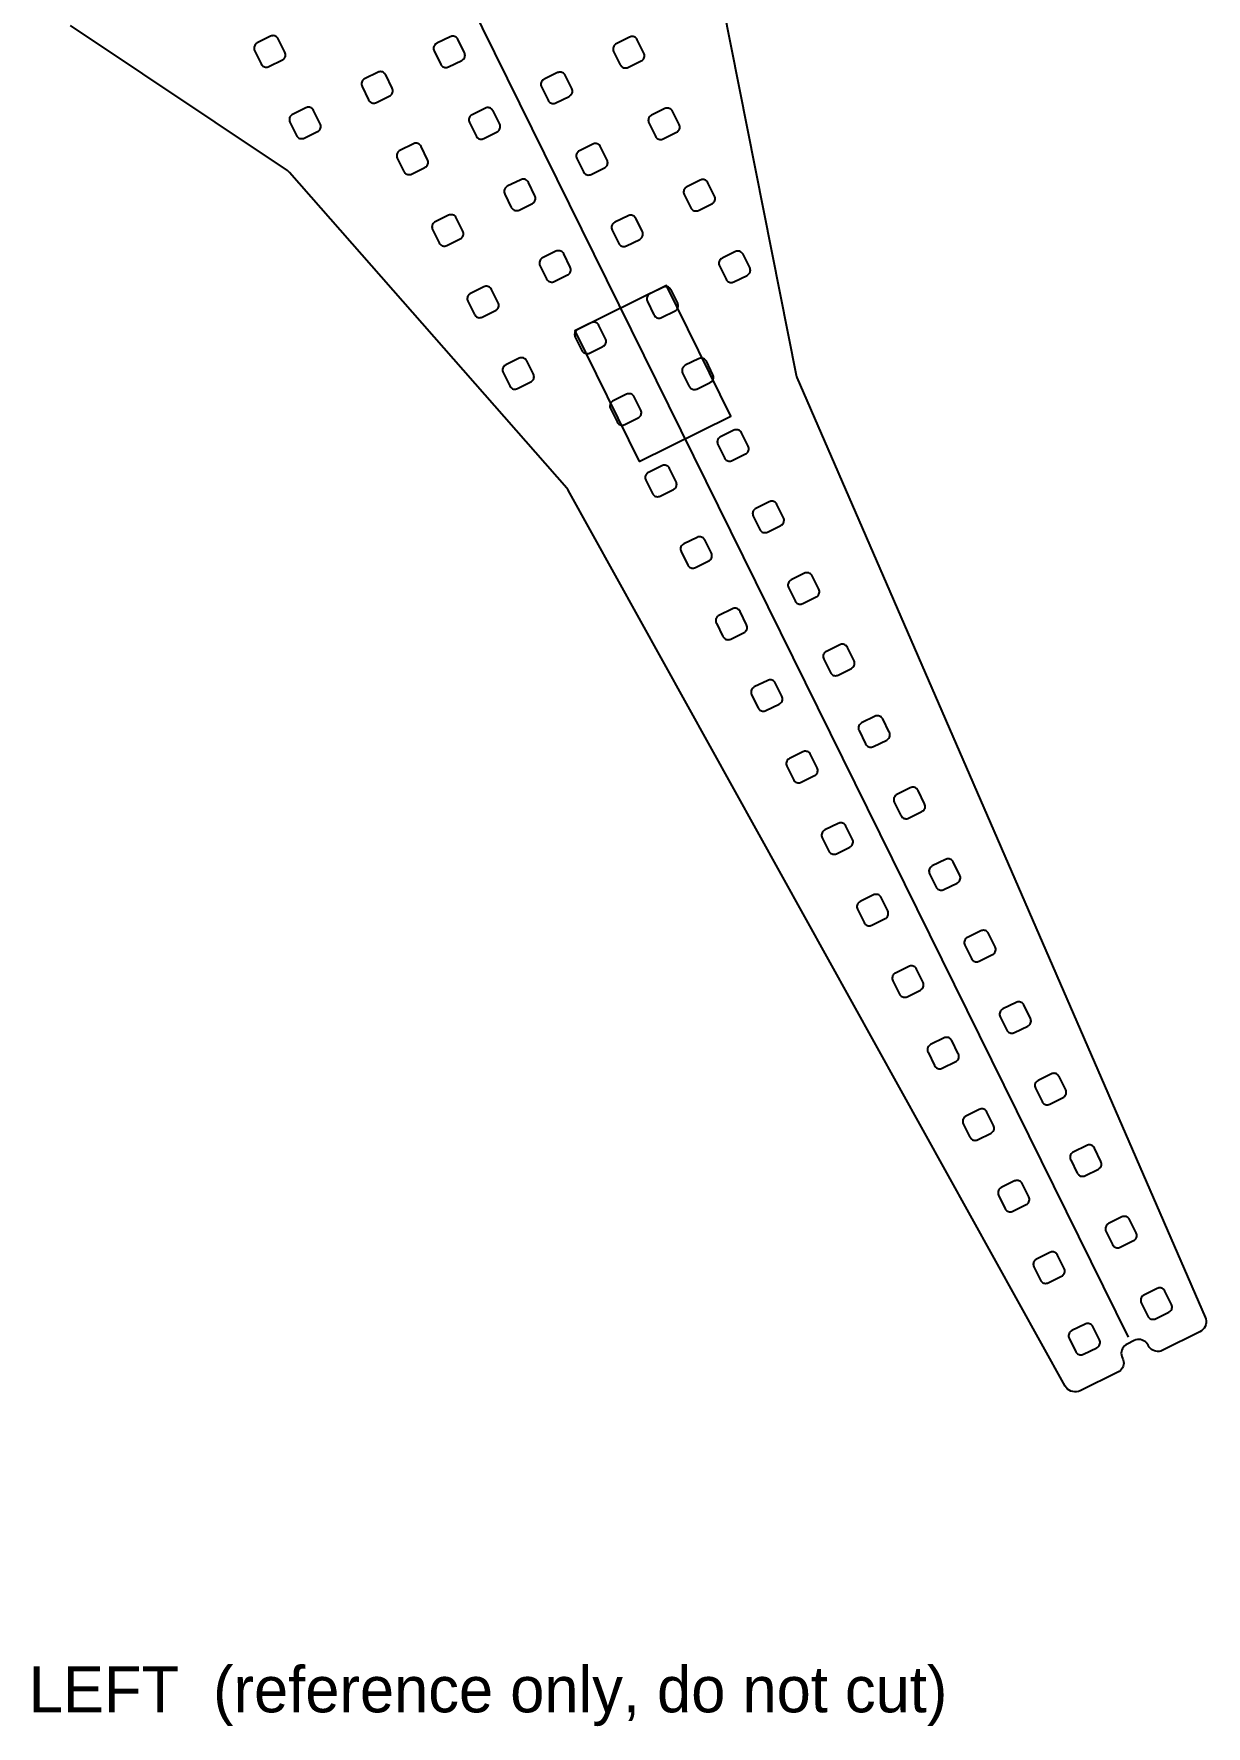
# Model space of a CAD drawing. Header units: millimetres. Extents: x -634 to 510, y -334 to 258.
# Drawn here: x -391 to -186.8, y -334.2 to -39.5 of the extents above; entities that cross this region are included whole.
import ezdxf

# ---------------------------------------------------------------- set-up
doc = ezdxf.new("R2010")
doc.units = ezdxf.units.MM
for name, color, linetype in [('LED_STRIP', 30, 'Continuous'), ('NOTES', 3, 'Continuous'), ('OUTLINE', 7, 'Continuous'), ('SENSOR_UNDER', 6, 'Continuous')]:
    doc.layers.add(name, color=color, linetype=linetype)

msp = doc.modelspace()

# ---------------------------------------------------------------- linework, layer by layer
at = {"layer": 'LED_STRIP'}
msp.add_lwpolyline([(-321.56, -20.85), (-200.41, -266.5)], dxfattribs=at)
at = {"layer": 'OUTLINE'}
msp.add_lwpolyline([(-272.46, -27.18), (-258.24, -98.94), (-258.18, -99.15), (-258.11, -99.35), (-186.99, -262.99), (-186.88, -263.31), (-186.83, -263.64), (-186.83, -263.98), (-186.89, -264.31), (-187.01, -264.63), (-187.18, -264.92), (-187.39, -265.19), (-187.65, -265.41), (-187.94, -265.58), (-194.47, -268.8), (-194.74, -268.91), (-195.01, -268.97), (-195.3, -268.99), (-195.58, -268.96), (-195.85, -268.89), (-196.12, -268.78), (-196.35, -268.63), (-196.57, -268.44), (-196.75, -268.22), (-196.89, -267.98), (-196.93, -267.91), (-197.07, -267.67), (-197.25, -267.45), (-197.47, -267.27), (-197.71, -267.11), (-197.97, -267), (-198.24, -266.93), (-198.53, -266.91), (-198.81, -266.93), (-199.09, -266.99), (-199.35, -267.09), (-200.59, -267.7), (-200.83, -267.85), (-201.05, -268.03), (-201.24, -268.24), (-201.39, -268.48), (-201.5, -268.75), (-201.57, -269.02), (-201.6, -269.3), (-201.58, -269.59), (-201.52, -269.86), (-201.41, -270.13), (-201.38, -270.19), (-201.27, -270.46), (-201.21, -270.73), (-201.19, -271.02), (-201.22, -271.3), (-201.29, -271.57), (-201.4, -271.83), (-201.55, -272.07), (-201.74, -272.29), (-201.96, -272.47), (-202.2, -272.61), (-208.74, -275.84), (-209.05, -275.96), (-209.38, -276.03), (-209.72, -276.04), (-210.05, -275.99), (-210.38, -275.89), (-210.68, -275.74), (-210.95, -275.54), (-211.18, -275.29), (-211.37, -275.01), (-297.9, -118.97), (-298.01, -118.79), (-298.14, -118.62), (-346.42, -63.65), (-346.61, -63.46), (-346.81, -63.31), (-384.59, -38.06)], dxfattribs=at)
for points in [[(-348.82, -39.93), (-348.96, -39.87), (-349.11, -39.83), (-349.27, -39.81), (-349.43, -39.82), (-349.58, -39.86), (-349.73, -39.92), (-352.06, -41.07), (-352.19, -41.15), (-352.31, -41.25), (-352.42, -41.37), (-352.5, -41.5), (-352.56, -41.64), (-352.6, -41.79), (-352.62, -41.95), (-352.61, -42.11), (-352.57, -42.26), (-352.51, -42.41), (-351.36, -44.74), (-351.28, -44.87), (-351.18, -44.99), (-351.06, -45.1), (-350.93, -45.18), (-350.79, -45.24), (-350.64, -45.28), (-350.48, -45.3), (-350.32, -45.29), (-350.17, -45.25), (-350.02, -45.19), (-347.69, -44.04), (-347.54, -43.95), (-347.41, -43.84), (-347.3, -43.7), (-347.22, -43.55), (-347.16, -43.38), (-347.14, -43.21), (-347.14, -43.04), (-347.17, -42.87), (-347.24, -42.7), (-348.39, -40.37), (-348.47, -40.24), (-348.57, -40.12), (-348.69, -40.01), (-348.82, -39.93)], [(-317.56, -40), (-317.71, -39.94), (-317.86, -39.9), (-318.02, -39.89), (-318.17, -39.9), (-318.32, -39.93), (-318.47, -39.99), (-320.8, -41.14), (-320.94, -41.22), (-321.06, -41.32), (-321.16, -41.44), (-321.25, -41.57), (-321.31, -41.71), (-321.35, -41.87), (-321.36, -42.02), (-321.35, -42.18), (-321.32, -42.33), (-321.26, -42.48), (-320.11, -44.81), (-320.03, -44.95), (-319.93, -45.07), (-319.81, -45.17), (-319.68, -45.25), (-319.53, -45.32), (-319.38, -45.35), (-319.22, -45.37), (-319.07, -45.36), (-318.91, -45.32), (-318.77, -45.26), (-316.44, -44.12), (-316.3, -44.03), (-316.18, -43.93), (-316.08, -43.82), (-315.99, -43.68), (-315.93, -43.54), (-315.89, -43.39), (-315.88, -43.23), (-315.89, -43.07), (-315.92, -42.92), (-315.98, -42.78), (-317.13, -40.44), (-317.21, -40.31), (-317.31, -40.19), (-317.43, -40.09), (-317.56, -40)], [(-286.45, -40.01), (-286.6, -39.97), (-286.76, -39.96), (-286.92, -39.97), (-287.07, -40), (-287.22, -40.06), (-289.55, -41.21), (-289.68, -41.29), (-289.8, -41.39), (-289.91, -41.51), (-289.99, -41.64), (-290.05, -41.79), (-290.09, -41.94), (-290.1, -42.1), (-290.09, -42.25), (-290.06, -42.41), (-290, -42.55), (-288.85, -44.88), (-288.77, -45.02), (-288.67, -45.14), (-288.55, -45.24), (-288.42, -45.33), (-288.28, -45.39), (-288.12, -45.43), (-287.97, -45.44), (-287.81, -45.43), (-287.66, -45.4), (-287.51, -45.34), (-285.18, -44.19), (-285.05, -44.11), (-284.93, -44.01), (-284.82, -43.89), (-284.74, -43.76), (-284.68, -43.61), (-284.64, -43.46), (-284.62, -43.3), (-284.63, -43.15), (-284.67, -42.99), (-284.73, -42.85), (-285.88, -40.52), (-285.96, -40.38), (-286.06, -40.26), (-286.17, -40.16), (-286.31, -40.07), (-286.45, -40.01)], [(-330.12, -46.19), (-330.26, -46.13), (-330.42, -46.09), (-330.57, -46.08), (-330.73, -46.09), (-330.88, -46.12), (-331.03, -46.18), (-333.36, -47.33), (-333.49, -47.41), (-333.61, -47.51), (-333.72, -47.63), (-333.8, -47.76), (-333.86, -47.91), (-333.9, -48.06), (-333.92, -48.22), (-333.91, -48.37), (-333.87, -48.52), (-333.81, -48.67), (-332.66, -51), (-332.58, -51.14), (-332.48, -51.26), (-332.36, -51.36), (-332.23, -51.45), (-332.09, -51.51), (-331.94, -51.55), (-331.78, -51.56), (-331.62, -51.55), (-331.47, -51.52), (-331.32, -51.46), (-328.99, -50.31), (-328.86, -50.23), (-328.74, -50.13), (-328.63, -50.01), (-328.55, -49.88), (-328.49, -49.73), (-328.45, -49.58), (-328.43, -49.42), (-328.45, -49.27), (-328.48, -49.11), (-328.54, -48.97), (-329.69, -46.64), (-329.77, -46.5), (-329.87, -46.38), (-329.99, -46.28), (-330.12, -46.19)], [(-298.86, -46.27), (-299.01, -46.2), (-299.16, -46.17), (-299.32, -46.15), (-299.47, -46.16), (-299.63, -46.2), (-299.77, -46.25), (-302.1, -47.4), (-302.24, -47.48), (-302.36, -47.58), (-302.46, -47.7), (-302.55, -47.84), (-302.61, -47.98), (-302.65, -48.13), (-302.66, -48.29), (-302.65, -48.44), (-302.62, -48.6), (-302.56, -48.74), (-301.41, -51.07), (-301.33, -51.21), (-301.23, -51.33), (-301.11, -51.43), (-300.98, -51.52), (-300.83, -51.58), (-300.68, -51.62), (-300.52, -51.63), (-300.37, -51.62), (-300.21, -51.59), (-300.07, -51.53), (-297.74, -50.38), (-297.6, -50.3), (-297.48, -50.2), (-297.38, -50.08), (-297.29, -49.95), (-297.23, -49.8), (-297.19, -49.65), (-297.18, -49.5), (-297.19, -49.34), (-297.22, -49.19), (-297.28, -49.04), (-298.43, -46.71), (-298.51, -46.57), (-298.61, -46.45), (-298.73, -46.35), (-298.86, -46.27)], [(-342.82, -52.32), (-342.97, -52.28), (-343.13, -52.27), (-343.28, -52.28), (-343.44, -52.32), (-343.58, -52.37), (-345.92, -53.52), (-346.05, -53.6), (-346.17, -53.7), (-346.27, -53.82), (-346.36, -53.95), (-346.42, -54.1), (-346.46, -54.25), (-346.47, -54.41), (-346.46, -54.56), (-346.43, -54.72), (-346.37, -54.86), (-345.22, -57.19), (-345.14, -57.33), (-345.04, -57.45), (-344.92, -57.55), (-344.79, -57.64), (-344.64, -57.7), (-344.49, -57.74), (-344.34, -57.75), (-344.18, -57.74), (-344.03, -57.71), (-343.88, -57.65), (-341.55, -56.5), (-341.41, -56.42), (-341.29, -56.32), (-341.19, -56.2), (-341.11, -56.07), (-341.04, -55.92), (-341.01, -55.77), (-340.99, -55.62), (-341, -55.46), (-341.04, -55.31), (-341.09, -55.16), (-342.24, -52.83), (-342.32, -52.69), (-342.42, -52.57), (-342.54, -52.47), (-342.68, -52.39), (-342.82, -52.32)], [(-311.42, -52.46), (-311.56, -52.4), (-311.72, -52.36), (-311.87, -52.34), (-312.03, -52.35), (-312.18, -52.39), (-312.33, -52.45), (-314.66, -53.6), (-314.79, -53.68), (-314.92, -53.78), (-315.02, -53.89), (-315.1, -54.03), (-315.16, -54.17), (-315.2, -54.32), (-315.22, -54.48), (-315.21, -54.64), (-315.17, -54.79), (-315.11, -54.94), (-313.96, -57.27), (-313.88, -57.4), (-313.78, -57.52), (-313.67, -57.63), (-313.53, -57.71), (-313.39, -57.77), (-313.24, -57.81), (-313.08, -57.82), (-312.92, -57.81), (-312.77, -57.78), (-312.63, -57.72), (-310.29, -56.57), (-310.16, -56.49), (-310.04, -56.39), (-309.93, -56.27), (-309.85, -56.14), (-309.79, -56), (-309.75, -55.84), (-309.74, -55.69), (-309.75, -55.53), (-309.78, -55.38), (-309.84, -55.23), (-310.99, -52.9), (-311.07, -52.77), (-311.17, -52.65), (-311.29, -52.54), (-311.42, -52.46)], [(-280.16, -52.53), (-280.31, -52.47), (-280.46, -52.43), (-280.62, -52.42), (-280.77, -52.43), (-280.93, -52.46), (-281.07, -52.52), (-283.4, -53.67), (-283.54, -53.75), (-283.66, -53.85), (-283.76, -53.97), (-283.85, -54.1), (-283.91, -54.24), (-283.95, -54.4), (-283.96, -54.55), (-283.95, -54.71), (-283.92, -54.86), (-283.86, -55.01), (-282.71, -57.34), (-282.63, -57.47), (-282.53, -57.59), (-282.41, -57.7), (-282.28, -57.78), (-282.13, -57.84), (-281.98, -57.88), (-281.83, -57.9), (-281.67, -57.89), (-281.52, -57.85), (-281.37, -57.79), (-279.04, -56.64), (-278.9, -56.56), (-278.78, -56.46), (-278.68, -56.35), (-278.6, -56.21), (-278.53, -56.07), (-278.49, -55.92), (-278.48, -55.76), (-278.49, -55.6), (-278.53, -55.45), (-278.58, -55.3), (-279.73, -52.97), (-279.81, -52.84), (-279.91, -52.72), (-280.03, -52.61), (-280.16, -52.53)], [(-323.98, -58.65), (-324.12, -58.59), (-324.27, -58.55), (-324.43, -58.53), (-324.59, -58.55), (-324.74, -58.58), (-324.88, -58.64), (-327.22, -59.79), (-327.35, -59.87), (-327.47, -59.97), (-327.57, -60.09), (-327.66, -60.22), (-327.72, -60.36), (-327.76, -60.52), (-327.77, -60.67), (-327.76, -60.83), (-327.73, -60.98), (-327.67, -61.13), (-326.52, -63.46), (-326.43, -63.61), (-326.32, -63.74), (-326.18, -63.85), (-326.03, -63.93), (-325.86, -63.99), (-325.69, -64.01), (-325.51, -64.01), (-325.34, -63.98), (-325.18, -63.91), (-322.85, -62.76), (-322.71, -62.68), (-322.59, -62.58), (-322.49, -62.47), (-322.41, -62.33), (-322.34, -62.19), (-322.31, -62.04), (-322.29, -61.88), (-322.3, -61.72), (-322.34, -61.57), (-322.39, -61.42), (-323.54, -59.09), (-323.63, -58.96), (-323.73, -58.84), (-323.84, -58.73), (-323.98, -58.65)], [(-292.86, -58.66), (-293.02, -58.62), (-293.17, -58.61), (-293.33, -58.62), (-293.48, -58.65), (-293.63, -58.71), (-295.96, -59.86), (-296.1, -59.94), (-296.22, -60.04), (-296.32, -60.16), (-296.4, -60.29), (-296.47, -60.44), (-296.5, -60.59), (-296.52, -60.74), (-296.51, -60.9), (-296.47, -61.05), (-296.42, -61.2), (-295.27, -63.53), (-295.17, -63.68), (-295.06, -63.81), (-294.92, -63.92), (-294.77, -64), (-294.61, -64.06), (-294.43, -64.09), (-294.26, -64.08), (-294.09, -64.05), (-293.93, -63.99), (-291.59, -62.84), (-291.46, -62.76), (-291.34, -62.66), (-291.24, -62.54), (-291.15, -62.4), (-291.09, -62.26), (-291.05, -62.11), (-291.04, -61.95), (-291.05, -61.8), (-291.08, -61.64), (-291.14, -61.5), (-292.29, -59.17), (-292.37, -59.03), (-292.47, -58.91), (-292.59, -58.81), (-292.72, -58.72), (-292.86, -58.66)], [(-305.34, -64.88), (-305.5, -64.83), (-305.68, -64.8), (-305.85, -64.81), (-306.02, -64.84), (-306.18, -64.9), (-308.52, -66.05), (-308.65, -66.13), (-308.77, -66.23), (-308.88, -66.35), (-308.96, -66.48), (-309.02, -66.63), (-309.06, -66.78), (-309.07, -66.94), (-309.06, -67.09), (-309.03, -67.25), (-308.97, -67.39), (-307.82, -69.72), (-307.73, -69.87), (-307.62, -70), (-307.48, -70.11), (-307.33, -70.2), (-307.16, -70.25), (-306.99, -70.28), (-306.82, -70.28), (-306.64, -70.24), (-306.48, -70.18), (-304.15, -69.03), (-304.02, -68.95), (-303.89, -68.85), (-303.79, -68.73), (-303.71, -68.6), (-303.65, -68.45), (-303.61, -68.3), (-303.59, -68.14), (-303.6, -67.99), (-303.64, -67.83), (-303.7, -67.69), (-304.85, -65.36), (-304.94, -65.21), (-305.05, -65.08), (-305.19, -64.97), (-305.34, -64.88)], [(-274.02, -64.99), (-274.17, -64.92), (-274.32, -64.89), (-274.47, -64.87), (-274.63, -64.88), (-274.78, -64.92), (-274.93, -64.98), (-277.26, -66.12), (-277.4, -66.21), (-277.52, -66.31), (-277.62, -66.42), (-277.7, -66.56), (-277.77, -66.7), (-277.8, -66.85), (-277.82, -67.01), (-277.81, -67.17), (-277.77, -67.32), (-277.72, -67.46), (-276.57, -69.8), (-276.49, -69.93), (-276.39, -70.05), (-276.27, -70.15), (-276.13, -70.24), (-275.99, -70.3), (-275.84, -70.34), (-275.68, -70.35), (-275.53, -70.34), (-275.37, -70.31), (-275.23, -70.25), (-272.9, -69.1), (-272.76, -69.02), (-272.64, -68.92), (-272.54, -68.8), (-272.45, -68.67), (-272.39, -68.53), (-272.35, -68.37), (-272.34, -68.22), (-272.35, -68.06), (-272.38, -67.91), (-272.44, -67.76), (-273.59, -65.43), (-273.67, -65.29), (-273.77, -65.17), (-273.89, -65.07), (-274.02, -64.99)], [(-317.74, -71.16), (-317.9, -71.08), (-318.06, -71.02), (-318.23, -70.99), (-318.41, -71), (-318.58, -71.03), (-318.74, -71.09), (-321.07, -72.24), (-321.21, -72.32), (-321.33, -72.43), (-321.43, -72.54), (-321.52, -72.68), (-321.58, -72.82), (-321.62, -72.97), (-321.63, -73.13), (-321.62, -73.28), (-321.59, -73.44), (-321.53, -73.58), (-320.38, -75.92), (-320.29, -76.06), (-320.17, -76.2), (-320.04, -76.3), (-319.88, -76.39), (-319.72, -76.44), (-319.55, -76.47), (-319.37, -76.47), (-319.2, -76.43), (-319.04, -76.37), (-316.71, -75.22), (-316.57, -75.14), (-316.45, -75.04), (-316.35, -74.92), (-316.26, -74.79), (-316.2, -74.64), (-316.16, -74.49), (-316.15, -74.34), (-316.16, -74.18), (-316.19, -74.03), (-316.25, -73.88), (-317.4, -71.55), (-317.49, -71.4), (-317.61, -71.27), (-317.74, -71.16)], [(-286.72, -71.12), (-286.87, -71.08), (-287.03, -71.06), (-287.19, -71.07), (-287.34, -71.11), (-287.49, -71.17), (-289.82, -72.32), (-289.95, -72.4), (-290.07, -72.5), (-290.18, -72.62), (-290.26, -72.75), (-290.32, -72.89), (-290.36, -73.04), (-290.38, -73.2), (-290.37, -73.36), (-290.33, -73.51), (-290.27, -73.66), (-289.12, -75.99), (-289.04, -76.12), (-288.94, -76.24), (-288.82, -76.35), (-288.69, -76.43), (-288.55, -76.49), (-288.39, -76.53), (-288.24, -76.55), (-288.08, -76.54), (-287.93, -76.5), (-287.78, -76.44), (-285.45, -75.29), (-285.32, -75.21), (-285.2, -75.11), (-285.09, -74.99), (-285.01, -74.86), (-284.95, -74.72), (-284.91, -74.57), (-284.89, -74.41), (-284.9, -74.25), (-284.94, -74.1), (-285, -73.95), (-286.15, -71.62), (-286.23, -71.49), (-286.33, -71.37), (-286.45, -71.26), (-286.58, -71.18), (-286.72, -71.12)], [(-299.04, -77.42), (-299.2, -77.34), (-299.36, -77.28), (-299.53, -77.26), (-299.71, -77.26), (-299.88, -77.3), (-300.04, -77.36), (-302.37, -78.51), (-302.51, -78.59), (-302.63, -78.69), (-302.73, -78.81), (-302.82, -78.94), (-302.88, -79.08), (-302.92, -79.24), (-302.93, -79.39), (-302.92, -79.55), (-302.89, -79.7), (-302.83, -79.85), (-301.68, -82.18), (-301.59, -82.33), (-301.47, -82.46), (-301.34, -82.57), (-301.18, -82.65), (-301.02, -82.71), (-300.85, -82.74), (-300.67, -82.73), (-300.5, -82.7), (-300.34, -82.63), (-298.01, -81.48), (-297.87, -81.4), (-297.75, -81.3), (-297.65, -81.19), (-297.56, -81.05), (-297.5, -80.91), (-297.46, -80.76), (-297.45, -80.6), (-297.46, -80.44), (-297.49, -80.29), (-297.55, -80.15), (-298.7, -77.81), (-298.79, -77.66), (-298.91, -77.53), (-299.04, -77.42)], [(-267.94, -77.41), (-268.11, -77.36), (-268.28, -77.33), (-268.45, -77.33), (-268.62, -77.37), (-268.79, -77.43), (-271.12, -78.58), (-271.25, -78.66), (-271.37, -78.76), (-271.48, -78.88), (-271.56, -79.01), (-271.62, -79.16), (-271.66, -79.31), (-271.68, -79.47), (-271.67, -79.62), (-271.63, -79.77), (-271.57, -79.92), (-270.42, -82.25), (-270.34, -82.39), (-270.24, -82.51), (-270.12, -82.61), (-269.99, -82.7), (-269.85, -82.76), (-269.7, -82.8), (-269.54, -82.81), (-269.38, -82.8), (-269.23, -82.77), (-269.08, -82.71), (-266.75, -81.56), (-266.62, -81.48), (-266.5, -81.38), (-266.39, -81.26), (-266.31, -81.13), (-266.25, -80.98), (-266.21, -80.83), (-266.19, -80.67), (-266.2, -80.52), (-266.24, -80.36), (-266.3, -80.22), (-267.45, -77.89), (-267.54, -77.74), (-267.65, -77.61), (-267.79, -77.5), (-267.94, -77.41)], [(-311.6, -83.62), (-311.75, -83.53), (-311.92, -83.48), (-312.09, -83.45), (-312.26, -83.45), (-312.44, -83.49), (-312.6, -83.55), (-314.93, -84.7), (-315.06, -84.78), (-315.19, -84.88), (-315.29, -85), (-315.37, -85.13), (-315.43, -85.28), (-315.47, -85.43), (-315.49, -85.58), (-315.48, -85.74), (-315.44, -85.89), (-315.38, -86.04), (-314.23, -88.37), (-314.14, -88.52), (-314.03, -88.65), (-313.89, -88.76), (-313.74, -88.85), (-313.58, -88.9), (-313.4, -88.93), (-313.23, -88.92), (-313.06, -88.89), (-312.9, -88.83), (-310.56, -87.68), (-310.43, -87.6), (-310.31, -87.5), (-310.2, -87.38), (-310.12, -87.25), (-310.06, -87.1), (-310.02, -86.95), (-310.01, -86.79), (-310.02, -86.64), (-310.05, -86.48), (-310.11, -86.34), (-311.26, -84.01), (-311.35, -83.86), (-311.46, -83.73), (-311.6, -83.62)], [(-280.58, -83.57), (-280.73, -83.53), (-280.89, -83.52), (-281.04, -83.53), (-281.2, -83.57), (-281.34, -83.62), (-283.67, -84.77), (-283.81, -84.85), (-283.93, -84.95), (-284.03, -85.07), (-284.12, -85.2), (-284.18, -85.35), (-284.22, -85.5), (-284.23, -85.66), (-284.22, -85.81), (-284.19, -85.97), (-284.13, -86.11), (-282.98, -88.44), (-282.9, -88.58), (-282.8, -88.7), (-282.68, -88.8), (-282.55, -88.89), (-282.4, -88.95), (-282.25, -88.99), (-282.1, -89), (-281.94, -88.99), (-281.79, -88.96), (-281.64, -88.9), (-279.31, -87.75), (-279.17, -87.67), (-279.05, -87.57), (-278.95, -87.45), (-278.87, -87.32), (-278.8, -87.17), (-278.77, -87.02), (-278.75, -86.87), (-278.76, -86.71), (-278.8, -86.56), (-278.85, -86.41), (-280, -84.08), (-280.08, -83.94), (-280.18, -83.82), (-280.3, -83.72), (-280.43, -83.64), (-280.58, -83.57)], [(-293.14, -89.77), (-293.29, -89.73), (-293.44, -89.71), (-293.6, -89.72), (-293.75, -89.76), (-293.9, -89.82), (-296.23, -90.97), (-296.37, -91.05), (-296.49, -91.15), (-296.59, -91.26), (-296.67, -91.4), (-296.74, -91.54), (-296.77, -91.69), (-296.79, -91.85), (-296.78, -92.01), (-296.74, -92.16), (-296.69, -92.3), (-295.54, -94.64), (-295.46, -94.77), (-295.36, -94.89), (-295.24, -95), (-295.1, -95.08), (-294.96, -95.14), (-294.81, -95.18), (-294.65, -95.19), (-294.5, -95.18), (-294.34, -95.15), (-294.2, -95.09), (-291.86, -93.94), (-291.73, -93.86), (-291.61, -93.76), (-291.51, -93.64), (-291.42, -93.51), (-291.36, -93.37), (-291.32, -93.21), (-291.31, -93.06), (-291.32, -92.9), (-291.35, -92.75), (-291.41, -92.6), (-292.56, -90.27), (-292.64, -90.14), (-292.74, -90.01), (-292.86, -89.91), (-292.99, -89.83), (-293.14, -89.77)], [(-305.61, -95.99), (-305.78, -95.93), (-305.95, -95.91), (-306.12, -95.91), (-306.29, -95.94), (-306.46, -96.01), (-308.79, -97.16), (-308.92, -97.24), (-309.04, -97.34), (-309.15, -97.46), (-309.23, -97.59), (-309.29, -97.73), (-309.33, -97.89), (-309.34, -98.04), (-309.33, -98.2), (-309.3, -98.35), (-309.24, -98.5), (-308.09, -100.83), (-308, -100.98), (-307.89, -101.11), (-307.75, -101.22), (-307.6, -101.3), (-307.43, -101.36), (-307.26, -101.38), (-307.09, -101.38), (-306.92, -101.35), (-306.75, -101.28), (-304.42, -100.13), (-304.29, -100.05), (-304.17, -99.95), (-304.06, -99.83), (-303.98, -99.7), (-303.92, -99.56), (-303.88, -99.41), (-303.86, -99.25), (-303.87, -99.09), (-303.91, -98.94), (-303.97, -98.79), (-305.12, -96.46), (-305.21, -96.31), (-305.32, -96.18), (-305.46, -96.07), (-305.61, -95.99)], [(-274.44, -96.03), (-274.59, -95.99), (-274.74, -95.98), (-274.9, -95.99), (-275.05, -96.02), (-275.2, -96.08), (-277.53, -97.23), (-277.67, -97.31), (-277.79, -97.41), (-277.89, -97.53), (-277.97, -97.66), (-278.04, -97.81), (-278.08, -97.96), (-278.09, -98.11), (-278.08, -98.27), (-278.04, -98.42), (-277.99, -98.57), (-276.84, -100.9), (-276.76, -101.04), (-276.66, -101.16), (-276.54, -101.26), (-276.41, -101.34), (-276.26, -101.41), (-276.11, -101.44), (-275.95, -101.46), (-275.8, -101.45), (-275.64, -101.41), (-275.5, -101.36), (-273.17, -100.21), (-273.03, -100.13), (-272.91, -100.03), (-272.81, -99.91), (-272.72, -99.77), (-272.66, -99.63), (-272.62, -99.48), (-272.61, -99.32), (-272.62, -99.17), (-272.65, -99.01), (-272.71, -98.87), (-273.86, -96.53), (-273.94, -96.4), (-274.04, -96.28), (-274.16, -96.18), (-274.29, -96.09), (-274.44, -96.03)], [(-286.99, -102.22), (-287.14, -102.18), (-287.3, -102.17), (-287.46, -102.18), (-287.61, -102.21), (-287.76, -102.27), (-290.09, -103.42), (-290.22, -103.5), (-290.34, -103.6), (-290.45, -103.72), (-290.53, -103.85), (-290.59, -104), (-290.63, -104.15), (-290.65, -104.31), (-290.64, -104.46), (-290.6, -104.62), (-290.54, -104.76), (-289.39, -107.09), (-289.31, -107.23), (-289.21, -107.35), (-289.09, -107.45), (-288.96, -107.54), (-288.82, -107.6), (-288.67, -107.64), (-288.51, -107.65), (-288.35, -107.64), (-288.2, -107.61), (-288.05, -107.55), (-285.72, -106.4), (-285.59, -106.32), (-285.47, -106.22), (-285.36, -106.1), (-285.28, -105.97), (-285.22, -105.82), (-285.18, -105.67), (-285.16, -105.51), (-285.17, -105.36), (-285.21, -105.2), (-285.27, -105.06), (-286.42, -102.73), (-286.5, -102.59), (-286.6, -102.47), (-286.72, -102.37), (-286.85, -102.28), (-286.99, -102.22)], [(-268.06, -108.6), (-268.21, -108.52), (-268.38, -108.46), (-268.55, -108.44), (-268.72, -108.44), (-268.89, -108.47), (-269.06, -108.54), (-271.39, -109.69), (-271.52, -109.77), (-271.64, -109.87), (-271.75, -109.99), (-271.83, -110.12), (-271.89, -110.26), (-271.93, -110.41), (-271.95, -110.57), (-271.94, -110.73), (-271.9, -110.88), (-271.84, -111.03), (-270.69, -113.36), (-270.61, -113.49), (-270.51, -113.61), (-270.4, -113.72), (-270.26, -113.8), (-270.12, -113.86), (-269.97, -113.9), (-269.81, -113.92), (-269.65, -113.91), (-269.5, -113.87), (-269.35, -113.81), (-267.02, -112.66), (-266.89, -112.58), (-266.77, -112.48), (-266.66, -112.36), (-266.58, -112.23), (-266.52, -112.09), (-266.48, -111.93), (-266.46, -111.78), (-266.48, -111.62), (-266.51, -111.47), (-266.57, -111.32), (-267.72, -108.99), (-267.81, -108.84), (-267.92, -108.71), (-268.06, -108.6)], [(-280.71, -114.74), (-280.85, -114.68), (-281, -114.64), (-281.16, -114.63), (-281.31, -114.64), (-281.47, -114.67), (-281.61, -114.73), (-283.95, -115.88), (-284.08, -115.96), (-284.2, -116.06), (-284.3, -116.18), (-284.39, -116.31), (-284.45, -116.45), (-284.49, -116.61), (-284.5, -116.76), (-284.49, -116.92), (-284.46, -117.07), (-284.4, -117.22), (-283.25, -119.55), (-283.17, -119.68), (-283.07, -119.81), (-282.95, -119.91), (-282.82, -119.99), (-282.67, -120.05), (-282.52, -120.09), (-282.37, -120.11), (-282.21, -120.1), (-282.06, -120.06), (-281.91, -120), (-279.58, -118.85), (-279.44, -118.77), (-279.32, -118.67), (-279.22, -118.56), (-279.14, -118.42), (-279.07, -118.28), (-279.04, -118.13), (-279.02, -117.97), (-279.03, -117.81), (-279.07, -117.66), (-279.12, -117.52), (-280.27, -115.18), (-280.35, -115.05), (-280.45, -114.93), (-280.57, -114.82), (-280.71, -114.74)], [(-262.15, -120.94), (-262.3, -120.9), (-262.46, -120.89), (-262.62, -120.9), (-262.77, -120.94), (-262.91, -120.99), (-265.25, -122.14), (-265.38, -122.22), (-265.5, -122.32), (-265.61, -122.44), (-265.69, -122.57), (-265.75, -122.72), (-265.79, -122.87), (-265.8, -123.03), (-265.79, -123.18), (-265.76, -123.34), (-265.7, -123.48), (-264.55, -125.81), (-264.47, -125.95), (-264.37, -126.07), (-264.25, -126.17), (-264.12, -126.26), (-263.98, -126.32), (-263.82, -126.36), (-263.67, -126.37), (-263.51, -126.36), (-263.36, -126.33), (-263.21, -126.27), (-260.88, -125.12), (-260.74, -125.04), (-260.62, -124.94), (-260.52, -124.82), (-260.44, -124.69), (-260.38, -124.54), (-260.34, -124.39), (-260.32, -124.24), (-260.33, -124.08), (-260.37, -123.93), (-260.43, -123.78), (-261.58, -121.45), (-261.66, -121.31), (-261.76, -121.19), (-261.87, -121.09), (-262.01, -121.01), (-262.15, -120.94)], [(-274.71, -127.14), (-274.86, -127.1), (-275.02, -127.08), (-275.17, -127.09), (-275.32, -127.13), (-275.47, -127.19), (-277.8, -128.34), (-277.95, -128.43), (-278.08, -128.54), (-278.19, -128.68), (-278.28, -128.83), (-278.33, -128.99), (-278.36, -129.17), (-278.35, -129.34), (-278.32, -129.51), (-278.26, -129.67), (-277.11, -132.01), (-277.03, -132.14), (-276.93, -132.26), (-276.81, -132.37), (-276.68, -132.45), (-276.53, -132.51), (-276.38, -132.55), (-276.22, -132.56), (-276.07, -132.55), (-275.91, -132.52), (-275.77, -132.46), (-273.44, -131.31), (-273.29, -131.22), (-273.16, -131.11), (-273.05, -130.97), (-272.96, -130.82), (-272.91, -130.65), (-272.88, -130.48), (-272.88, -130.31), (-272.92, -130.13), (-272.98, -129.97), (-274.13, -127.64), (-274.21, -127.51), (-274.31, -127.38), (-274.43, -127.28), (-274.56, -127.2), (-274.71, -127.14)], [(-256.01, -133.4), (-256.16, -133.36), (-256.32, -133.35), (-256.47, -133.36), (-256.63, -133.39), (-256.77, -133.45), (-259.1, -134.6), (-259.25, -134.69), (-259.38, -134.81), (-259.49, -134.94), (-259.58, -135.09), (-259.63, -135.26), (-259.66, -135.43), (-259.65, -135.61), (-259.62, -135.78), (-259.56, -135.94), (-258.41, -138.27), (-258.33, -138.41), (-258.23, -138.53), (-258.11, -138.63), (-257.98, -138.71), (-257.83, -138.78), (-257.68, -138.81), (-257.52, -138.83), (-257.37, -138.82), (-257.21, -138.78), (-257.07, -138.73), (-254.74, -137.58), (-254.59, -137.49), (-254.46, -137.37), (-254.35, -137.23), (-254.26, -137.08), (-254.21, -136.92), (-254.18, -136.74), (-254.18, -136.57), (-254.22, -136.4), (-254.28, -136.24), (-255.43, -133.9), (-255.51, -133.77), (-255.61, -133.65), (-255.73, -133.55), (-255.86, -133.46), (-256.01, -133.4)], [(-268.42, -139.65), (-268.56, -139.59), (-268.72, -139.55), (-268.87, -139.54), (-269.03, -139.55), (-269.18, -139.58), (-269.33, -139.64), (-271.66, -140.79), (-271.81, -140.88), (-271.94, -141), (-272.05, -141.13), (-272.13, -141.29), (-272.19, -141.45), (-272.21, -141.62), (-272.21, -141.8), (-272.18, -141.97), (-272.11, -142.13), (-270.96, -144.46), (-270.88, -144.6), (-270.78, -144.72), (-270.67, -144.82), (-270.53, -144.91), (-270.39, -144.97), (-270.24, -145.01), (-270.08, -145.02), (-269.92, -145.01), (-269.77, -144.98), (-269.62, -144.92), (-267.29, -143.77), (-267.14, -143.68), (-267.01, -143.56), (-266.9, -143.43), (-266.82, -143.27), (-266.76, -143.11), (-266.74, -142.94), (-266.74, -142.76), (-266.78, -142.59), (-266.84, -142.43), (-267.99, -140.1), (-268.07, -139.96), (-268.17, -139.84), (-268.29, -139.74), (-268.42, -139.65)], [(-249.72, -145.92), (-249.86, -145.86), (-250.02, -145.82), (-250.17, -145.8), (-250.33, -145.81), (-250.48, -145.85), (-250.63, -145.91), (-252.96, -147.06), (-253.11, -147.15), (-253.24, -147.26), (-253.35, -147.4), (-253.43, -147.55), (-253.49, -147.72), (-253.52, -147.89), (-253.51, -148.06), (-253.48, -148.23), (-253.41, -148.4), (-252.26, -150.73), (-252.18, -150.86), (-252.08, -150.98), (-251.97, -151.09), (-251.83, -151.17), (-251.69, -151.23), (-251.54, -151.27), (-251.38, -151.29), (-251.22, -151.27), (-251.07, -151.24), (-250.93, -151.18), (-248.59, -150.03), (-248.44, -149.94), (-248.31, -149.83), (-248.2, -149.69), (-248.12, -149.54), (-248.06, -149.37), (-248.04, -149.2), (-248.04, -149.03), (-248.08, -148.86), (-248.14, -148.69), (-249.29, -146.36), (-249.37, -146.23), (-249.47, -146.11), (-249.59, -146), (-249.72, -145.92)], [(-262.42, -152.05), (-262.57, -152.01), (-262.73, -152), (-262.89, -152.01), (-263.04, -152.04), (-263.18, -152.1), (-265.52, -153.25), (-265.67, -153.34), (-265.8, -153.45), (-265.91, -153.59), (-265.99, -153.74), (-266.05, -153.91), (-266.07, -154.08), (-266.07, -154.25), (-266.03, -154.43), (-265.97, -154.59), (-264.82, -156.92), (-264.74, -157.05), (-264.64, -157.17), (-264.52, -157.28), (-264.39, -157.36), (-264.25, -157.42), (-264.09, -157.46), (-263.94, -157.48), (-263.78, -157.47), (-263.63, -157.43), (-263.48, -157.37), (-261.15, -156.22), (-261, -156.13), (-260.87, -156.02), (-260.76, -155.88), (-260.68, -155.73), (-260.62, -155.56), (-260.59, -155.39), (-260.6, -155.22), (-260.63, -155.05), (-260.7, -154.88), (-261.85, -152.55), (-261.93, -152.42), (-262.03, -152.3), (-262.14, -152.19), (-262.28, -152.11), (-262.42, -152.05)], [(-243.72, -158.31), (-243.87, -158.27), (-244.03, -158.26), (-244.19, -158.27), (-244.34, -158.3), (-244.49, -158.36), (-246.82, -159.51), (-246.97, -159.6), (-247.1, -159.72), (-247.21, -159.85), (-247.29, -160.01), (-247.35, -160.17), (-247.37, -160.34), (-247.37, -160.52), (-247.34, -160.69), (-247.27, -160.85), (-246.12, -163.18), (-246.04, -163.32), (-245.94, -163.44), (-245.82, -163.54), (-245.69, -163.63), (-245.55, -163.69), (-245.39, -163.73), (-245.24, -163.74), (-245.08, -163.73), (-244.93, -163.7), (-244.78, -163.64), (-242.45, -162.49), (-242.3, -162.4), (-242.17, -162.28), (-242.06, -162.15), (-241.98, -161.99), (-241.92, -161.83), (-241.9, -161.66), (-241.9, -161.48), (-241.93, -161.31), (-242, -161.15), (-243.15, -158.82), (-243.23, -158.68), (-243.33, -158.56), (-243.44, -158.46), (-243.58, -158.37), (-243.72, -158.31)], [(-256.28, -164.51), (-256.43, -164.47), (-256.59, -164.45), (-256.74, -164.46), (-256.9, -164.5), (-257.04, -164.56), (-259.37, -165.71), (-259.52, -165.8), (-259.65, -165.91), (-259.76, -166.05), (-259.85, -166.2), (-259.9, -166.36), (-259.93, -166.54), (-259.93, -166.71), (-259.89, -166.88), (-259.83, -167.04), (-258.68, -169.38), (-258.6, -169.51), (-258.5, -169.63), (-258.38, -169.74), (-258.25, -169.82), (-258.1, -169.88), (-257.95, -169.92), (-257.79, -169.93), (-257.64, -169.92), (-257.48, -169.89), (-257.34, -169.83), (-255.01, -168.68), (-254.86, -168.59), (-254.73, -168.48), (-254.62, -168.34), (-254.53, -168.19), (-254.48, -168.02), (-254.45, -167.85), (-254.46, -167.67), (-254.49, -167.5), (-254.55, -167.34), (-255.7, -165.01), (-255.78, -164.87), (-255.88, -164.75), (-256, -164.65), (-256.13, -164.57), (-256.28, -164.51)], [(-237.58, -170.77), (-237.73, -170.73), (-237.89, -170.72), (-238.04, -170.73), (-238.2, -170.76), (-238.34, -170.82), (-240.67, -171.97), (-240.82, -172.06), (-240.95, -172.17), (-241.06, -172.31), (-241.15, -172.46), (-241.2, -172.63), (-241.23, -172.8), (-241.23, -172.98), (-241.19, -173.15), (-241.13, -173.31), (-239.98, -175.64), (-239.9, -175.78), (-239.8, -175.9), (-239.68, -176), (-239.55, -176.08), (-239.4, -176.15), (-239.25, -176.18), (-239.1, -176.2), (-238.94, -176.19), (-238.79, -176.15), (-238.64, -176.1), (-236.31, -174.95), (-236.16, -174.85), (-236.03, -174.74), (-235.92, -174.6), (-235.84, -174.45), (-235.78, -174.29), (-235.75, -174.11), (-235.76, -173.94), (-235.79, -173.77), (-235.85, -173.61), (-237, -171.27), (-237.08, -171.14), (-237.18, -171.02), (-237.3, -170.92), (-237.43, -170.83), (-237.58, -170.77)], [(-249.99, -177.02), (-250.14, -176.96), (-250.29, -176.92), (-250.44, -176.91), (-250.6, -176.92), (-250.75, -176.95), (-250.9, -177.01), (-253.23, -178.16), (-253.38, -178.25), (-253.51, -178.37), (-253.62, -178.5), (-253.7, -178.66), (-253.76, -178.82), (-253.79, -178.99), (-253.78, -179.17), (-253.75, -179.34), (-253.69, -179.5), (-252.54, -181.83), (-252.46, -181.97), (-252.35, -182.09), (-252.24, -182.19), (-252.1, -182.28), (-251.96, -182.34), (-251.81, -182.38), (-251.65, -182.39), (-251.49, -182.38), (-251.34, -182.35), (-251.2, -182.29), (-248.86, -181.14), (-248.72, -181.05), (-248.58, -180.93), (-248.48, -180.8), (-248.39, -180.64), (-248.34, -180.48), (-248.31, -180.31), (-248.31, -180.13), (-248.35, -179.96), (-248.41, -179.8), (-249.56, -177.47), (-249.64, -177.33), (-249.74, -177.21), (-249.86, -177.11), (-249.99, -177.02)], [(-231.44, -183.23), (-231.59, -183.19), (-231.74, -183.17), (-231.9, -183.18), (-232.05, -183.22), (-232.2, -183.28), (-234.53, -184.43), (-234.68, -184.52), (-234.81, -184.63), (-234.92, -184.77), (-235, -184.92), (-235.06, -185.09), (-235.09, -185.26), (-235.08, -185.43), (-235.05, -185.6), (-234.99, -185.77), (-233.84, -188.1), (-233.76, -188.23), (-233.66, -188.35), (-233.54, -188.46), (-233.4, -188.54), (-233.26, -188.6), (-233.11, -188.64), (-232.95, -188.65), (-232.8, -188.64), (-232.64, -188.61), (-232.5, -188.55), (-230.17, -187.4), (-230.02, -187.31), (-229.89, -187.2), (-229.78, -187.06), (-229.69, -186.91), (-229.64, -186.74), (-229.61, -186.57), (-229.61, -186.4), (-229.65, -186.23), (-229.71, -186.06), (-230.86, -183.73), (-230.94, -183.6), (-231.04, -183.48), (-231.16, -183.37), (-231.29, -183.29), (-231.44, -183.23)], [(-243.85, -189.48), (-243.99, -189.42), (-244.14, -189.38), (-244.3, -189.37), (-244.46, -189.38), (-244.61, -189.41), (-244.76, -189.47), (-247.09, -190.62), (-247.24, -190.71), (-247.37, -190.82), (-247.48, -190.96), (-247.56, -191.11), (-247.62, -191.28), (-247.64, -191.45), (-247.64, -191.62), (-247.61, -191.79), (-247.54, -191.96), (-246.39, -194.29), (-246.31, -194.42), (-246.21, -194.54), (-246.09, -194.65), (-245.96, -194.73), (-245.82, -194.79), (-245.66, -194.83), (-245.51, -194.85), (-245.35, -194.84), (-245.2, -194.8), (-245.05, -194.74), (-242.72, -193.59), (-242.57, -193.5), (-242.44, -193.39), (-242.33, -193.25), (-242.25, -193.1), (-242.19, -192.93), (-242.17, -192.76), (-242.17, -192.59), (-242.2, -192.42), (-242.27, -192.25), (-243.42, -189.92), (-243.5, -189.79), (-243.6, -189.67), (-243.72, -189.56), (-243.85, -189.48)], [(-225.15, -195.74), (-225.29, -195.68), (-225.45, -195.64), (-225.6, -195.63), (-225.76, -195.64), (-225.91, -195.67), (-226.06, -195.73), (-228.39, -196.88), (-228.54, -196.97), (-228.67, -197.09), (-228.78, -197.22), (-228.86, -197.38), (-228.92, -197.54), (-228.94, -197.71), (-228.94, -197.89), (-228.91, -198.06), (-228.84, -198.22), (-227.69, -200.55), (-227.61, -200.69), (-227.51, -200.81), (-227.39, -200.91), (-227.26, -201), (-227.12, -201.06), (-226.97, -201.1), (-226.81, -201.11), (-226.65, -201.1), (-226.5, -201.07), (-226.35, -201.01), (-224.02, -199.86), (-223.87, -199.77), (-223.74, -199.65), (-223.63, -199.52), (-223.55, -199.36), (-223.49, -199.2), (-223.47, -199.03), (-223.47, -198.85), (-223.5, -198.68), (-223.57, -198.52), (-224.72, -196.19), (-224.8, -196.05), (-224.9, -195.93), (-225.02, -195.83), (-225.15, -195.74)], [(-237.85, -201.87), (-238, -201.84), (-238.16, -201.82), (-238.31, -201.83), (-238.47, -201.87), (-238.61, -201.92), (-240.94, -203.07), (-241.09, -203.17), (-241.22, -203.28), (-241.33, -203.42), (-241.42, -203.57), (-241.47, -203.73), (-241.5, -203.91), (-241.5, -204.08), (-241.46, -204.25), (-241.4, -204.41), (-240.25, -206.75), (-240.17, -206.88), (-240.07, -207), (-239.95, -207.1), (-239.82, -207.19), (-239.67, -207.25), (-239.52, -207.29), (-239.37, -207.3), (-239.21, -207.29), (-239.06, -207.26), (-238.91, -207.2), (-236.58, -206.05), (-236.43, -205.96), (-236.3, -205.85), (-236.19, -205.71), (-236.11, -205.56), (-236.05, -205.39), (-236.02, -205.22), (-236.03, -205.04), (-236.06, -204.87), (-236.12, -204.71), (-237.27, -202.38), (-237.35, -202.24), (-237.45, -202.12), (-237.57, -202.02), (-237.71, -201.94), (-237.85, -201.87)], [(-219.01, -208.2), (-219.15, -208.14), (-219.3, -208.1), (-219.46, -208.09), (-219.62, -208.1), (-219.77, -208.13), (-219.91, -208.19), (-222.25, -209.34), (-222.39, -209.43), (-222.53, -209.54), (-222.63, -209.68), (-222.72, -209.83), (-222.77, -210), (-222.8, -210.17), (-222.8, -210.34), (-222.76, -210.52), (-222.7, -210.68), (-221.55, -213.01), (-221.47, -213.15), (-221.37, -213.27), (-221.25, -213.37), (-221.12, -213.45), (-220.97, -213.51), (-220.82, -213.55), (-220.67, -213.57), (-220.51, -213.56), (-220.36, -213.52), (-220.21, -213.46), (-217.88, -212.31), (-217.73, -212.22), (-217.6, -212.11), (-217.49, -211.97), (-217.41, -211.82), (-217.35, -211.66), (-217.32, -211.48), (-217.33, -211.31), (-217.36, -211.14), (-217.42, -210.98), (-218.57, -208.64), (-218.65, -208.51), (-218.76, -208.39), (-218.87, -208.28), (-219.01, -208.2)], [(-231.71, -214.33), (-231.86, -214.29), (-232.01, -214.28), (-232.17, -214.29), (-232.32, -214.32), (-232.47, -214.38), (-234.8, -215.53), (-234.95, -215.62), (-235.08, -215.74), (-235.19, -215.87), (-235.28, -216.03), (-235.33, -216.19), (-235.36, -216.36), (-235.35, -216.54), (-235.32, -216.71), (-235.26, -216.87), (-234.11, -219.2), (-234.03, -219.34), (-233.93, -219.46), (-233.81, -219.56), (-233.68, -219.65), (-233.53, -219.71), (-233.38, -219.75), (-233.22, -219.76), (-233.07, -219.75), (-232.91, -219.72), (-232.77, -219.66), (-230.44, -218.51), (-230.29, -218.42), (-230.16, -218.3), (-230.05, -218.17), (-229.96, -218.01), (-229.91, -217.85), (-229.88, -217.68), (-229.88, -217.5), (-229.92, -217.33), (-229.98, -217.17), (-231.13, -214.84), (-231.21, -214.7), (-231.31, -214.58), (-231.43, -214.48), (-231.56, -214.39), (-231.71, -214.33)], [(-212.86, -220.66), (-213.01, -220.6), (-213.16, -220.56), (-213.32, -220.54), (-213.47, -220.55), (-213.63, -220.59), (-213.77, -220.65), (-216.1, -221.8), (-216.25, -221.89), (-216.38, -222), (-216.49, -222.14), (-216.58, -222.29), (-216.63, -222.45), (-216.66, -222.63), (-216.65, -222.8), (-216.62, -222.97), (-216.56, -223.13), (-215.41, -225.47), (-215.33, -225.6), (-215.23, -225.72), (-215.11, -225.83), (-214.98, -225.91), (-214.83, -225.97), (-214.68, -226.01), (-214.52, -226.02), (-214.37, -226.01), (-214.21, -225.98), (-214.07, -225.92), (-211.74, -224.77), (-211.59, -224.68), (-211.46, -224.57), (-211.35, -224.43), (-211.26, -224.28), (-211.21, -224.11), (-211.18, -223.94), (-211.18, -223.77), (-211.22, -223.59), (-211.28, -223.43), (-212.43, -221.1), (-212.51, -220.97), (-212.61, -220.84), (-212.73, -220.74), (-212.86, -220.66)], [(-225.42, -226.85), (-225.56, -226.79), (-225.72, -226.75), (-225.87, -226.73), (-226.03, -226.75), (-226.18, -226.78), (-226.33, -226.84), (-228.66, -227.99), (-228.81, -228.08), (-228.94, -228.19), (-229.05, -228.33), (-229.13, -228.48), (-229.19, -228.65), (-229.21, -228.82), (-229.21, -228.99), (-229.18, -229.16), (-229.11, -229.33), (-227.96, -231.66), (-227.88, -231.79), (-227.78, -231.91), (-227.67, -232.02), (-227.53, -232.1), (-227.39, -232.16), (-227.24, -232.2), (-227.08, -232.22), (-226.92, -232.21), (-226.77, -232.17), (-226.62, -232.11), (-224.29, -230.96), (-224.14, -230.87), (-224.01, -230.76), (-223.9, -230.62), (-223.82, -230.47), (-223.76, -230.3), (-223.74, -230.13), (-223.74, -229.96), (-223.77, -229.79), (-223.84, -229.62), (-224.99, -227.29), (-225.07, -227.16), (-225.17, -227.04), (-225.29, -226.93), (-225.42, -226.85)], [(-206.86, -233.05), (-207.02, -233.01), (-207.17, -233), (-207.33, -233.01), (-207.48, -233.04), (-207.63, -233.1), (-209.96, -234.25), (-210.11, -234.34), (-210.24, -234.46), (-210.35, -234.59), (-210.43, -234.75), (-210.49, -234.91), (-210.52, -235.08), (-210.51, -235.26), (-210.48, -235.43), (-210.41, -235.59), (-209.26, -237.92), (-209.18, -238.06), (-209.08, -238.18), (-208.97, -238.28), (-208.83, -238.37), (-208.69, -238.43), (-208.54, -238.47), (-208.38, -238.48), (-208.22, -238.47), (-208.07, -238.44), (-207.93, -238.38), (-205.59, -237.23), (-205.44, -237.14), (-205.31, -237.02), (-205.2, -236.89), (-205.12, -236.73), (-205.06, -236.57), (-205.04, -236.4), (-205.04, -236.22), (-205.08, -236.05), (-205.14, -235.89), (-206.29, -233.56), (-206.37, -233.42), (-206.47, -233.3), (-206.59, -233.2), (-206.72, -233.11), (-206.86, -233.05)], [(-219.28, -239.31), (-219.42, -239.24), (-219.57, -239.21), (-219.73, -239.19), (-219.89, -239.2), (-220.04, -239.24), (-220.18, -239.29), (-222.52, -240.44), (-222.67, -240.53), (-222.8, -240.65), (-222.91, -240.79), (-222.99, -240.94), (-223.05, -241.1), (-223.07, -241.28), (-223.07, -241.45), (-223.03, -241.62), (-222.97, -241.78), (-221.82, -244.12), (-221.74, -244.25), (-221.64, -244.37), (-221.52, -244.47), (-221.39, -244.56), (-221.25, -244.62), (-221.09, -244.66), (-220.94, -244.67), (-220.78, -244.66), (-220.63, -244.63), (-220.48, -244.57), (-218.15, -243.42), (-218, -243.33), (-217.87, -243.21), (-217.76, -243.08), (-217.68, -242.93), (-217.62, -242.76), (-217.59, -242.59), (-217.6, -242.41), (-217.63, -242.24), (-217.7, -242.08), (-218.85, -239.75), (-218.93, -239.61), (-219.03, -239.49), (-219.14, -239.39), (-219.28, -239.31)], [(-200.58, -245.57), (-200.72, -245.51), (-200.87, -245.47), (-201.03, -245.46), (-201.19, -245.47), (-201.34, -245.5), (-201.49, -245.56), (-203.82, -246.71), (-203.95, -246.79), (-204.07, -246.89), (-204.18, -247.01), (-204.26, -247.14), (-204.32, -247.28), (-204.36, -247.44), (-204.37, -247.59), (-204.36, -247.75), (-204.33, -247.9), (-204.27, -248.05), (-203.12, -250.38), (-203.04, -250.51), (-202.94, -250.64), (-202.82, -250.74), (-202.69, -250.82), (-202.55, -250.88), (-202.39, -250.92), (-202.24, -250.94), (-202.08, -250.93), (-201.93, -250.89), (-201.78, -250.83), (-199.45, -249.68), (-199.32, -249.6), (-199.2, -249.5), (-199.09, -249.39), (-199.01, -249.25), (-198.95, -249.11), (-198.91, -248.96), (-198.89, -248.8), (-198.9, -248.64), (-198.94, -248.49), (-199, -248.35), (-200.15, -246.01), (-200.23, -245.88), (-200.33, -245.76), (-200.44, -245.65), (-200.58, -245.57)], [(-213.28, -251.7), (-213.43, -251.66), (-213.59, -251.65), (-213.74, -251.66), (-213.9, -251.69), (-214.04, -251.75), (-216.37, -252.9), (-216.51, -252.98), (-216.63, -253.08), (-216.73, -253.2), (-216.82, -253.33), (-216.88, -253.48), (-216.92, -253.63), (-216.93, -253.78), (-216.92, -253.94), (-216.89, -254.09), (-216.83, -254.24), (-215.68, -256.57), (-215.6, -256.71), (-215.5, -256.83), (-215.38, -256.93), (-215.25, -257.01), (-215.1, -257.08), (-214.95, -257.12), (-214.79, -257.13), (-214.64, -257.12), (-214.48, -257.08), (-214.34, -257.03), (-212.01, -255.88), (-211.87, -255.8), (-211.75, -255.7), (-211.65, -255.58), (-211.56, -255.45), (-211.5, -255.3), (-211.46, -255.15), (-211.45, -254.99), (-211.46, -254.84), (-211.49, -254.68), (-211.55, -254.54), (-212.7, -252.21), (-212.78, -252.07), (-212.88, -251.95), (-213, -251.85), (-213.13, -251.76), (-213.28, -251.7)], [(-194.58, -257.97), (-194.73, -257.93), (-194.89, -257.91), (-195.04, -257.92), (-195.2, -257.96), (-195.34, -258.02), (-197.67, -259.17), (-197.82, -259.26), (-197.95, -259.37), (-198.06, -259.51), (-198.15, -259.66), (-198.2, -259.82), (-198.23, -260), (-198.23, -260.17), (-198.19, -260.34), (-198.13, -260.5), (-196.98, -262.84), (-196.9, -262.97), (-196.8, -263.09), (-196.68, -263.2), (-196.55, -263.28), (-196.4, -263.34), (-196.25, -263.38), (-196.1, -263.39), (-195.94, -263.38), (-195.79, -263.35), (-195.64, -263.29), (-193.31, -262.14), (-193.16, -262.05), (-193.03, -261.94), (-192.92, -261.8), (-192.83, -261.65), (-192.78, -261.48), (-192.75, -261.31), (-192.76, -261.14), (-192.79, -260.96), (-192.85, -260.8), (-194, -258.47), (-194.08, -258.34), (-194.18, -258.21), (-194.3, -258.11), (-194.43, -258.03), (-194.58, -257.97)], [(-207.13, -264.16), (-207.29, -264.12), (-207.44, -264.1), (-207.6, -264.11), (-207.75, -264.15), (-207.9, -264.21), (-210.23, -265.36), (-210.38, -265.45), (-210.51, -265.56), (-210.62, -265.7), (-210.7, -265.85), (-210.76, -266.02), (-210.79, -266.19), (-210.78, -266.36), (-210.75, -266.53), (-210.68, -266.7), (-209.54, -269.03), (-209.45, -269.16), (-209.35, -269.28), (-209.24, -269.39), (-209.1, -269.47), (-208.96, -269.53), (-208.81, -269.57), (-208.65, -269.59), (-208.49, -269.58), (-208.34, -269.54), (-208.2, -269.48), (-205.86, -268.33), (-205.71, -268.24), (-205.58, -268.13), (-205.47, -267.99), (-205.39, -267.84), (-205.33, -267.67), (-205.31, -267.5), (-205.31, -267.33), (-205.35, -267.16), (-205.41, -266.99), (-206.56, -264.66), (-206.64, -264.53), (-206.74, -264.41), (-206.86, -264.3), (-206.99, -264.22), (-207.13, -264.16)]]:
    msp.add_lwpolyline(points, close=True, dxfattribs=at)
at = {"layer": 'SENSOR_UNDER'}
msp.add_lwpolyline([(-285.55, -113.98), (-269.58, -106.11), (-280.82, -83.33), (-296.78, -91.2), (-285.55, -113.98)], close=True, dxfattribs=at)

# ---------------------------------------------------------------- texts
at = {"layer": 'NOTES'}
msp.add_text('LEFT  (reference only, do not cut)', height=8, dxfattribs=at).set_placement((-391.84, -331.84))

doc.saveas('drawing.dxf')
